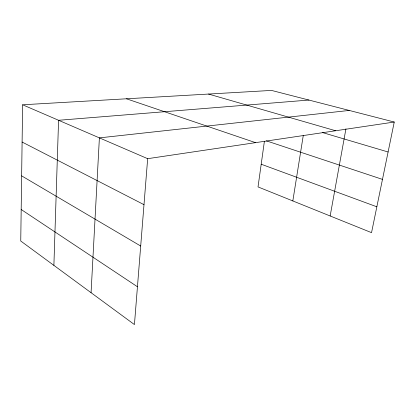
<?xml version="1.0" encoding="UTF-8"?>
<svg xmlns="http://www.w3.org/2000/svg" width="415" height="415" viewBox="0 0 415 415"><rect width="100%" height="100%" fill="white"/><g stroke="black" fill="none" stroke-linecap="round" stroke-linejoin="round"><path stroke-width="0.62" d="M22.612 104.782L20.75 241.022L134.434 324.577L147.662 158.68L22.612 104.782L271.514 90.423L394.25 122.036L371.539 232.654L258.026 186.916L264.371 141.505M53.888 265.377L58.572 120.283L308.926 100.056M91.067 292.705L99.393 137.879L349.259 110.447M292.829 200.938L303.256 135.57M330.153 215.976L345.934 128.821M147.662 158.68L394.25 122.036M208.527 94.055L335.626 130.751M322.486 132.556L388.103 151.989M266.383 140.851L382.474 179.384M126.471 98.791L255.547 142.651M261.196 164.216L376.846 206.794M22.104 142.034L143.995 204.673M21.642 175.867L140.695 246.028M21.181 209.502L137.448 286.76"/></g></svg>
